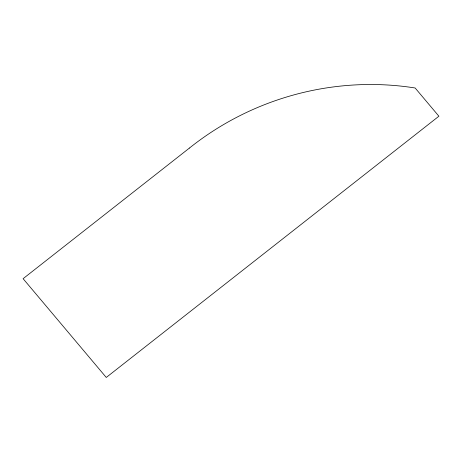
<?xml version="1.0" encoding="UTF-8"?>
<svg xmlns="http://www.w3.org/2000/svg" width="462" height="462" viewBox="0 0 462 462"><rect width="100%" height="100%" fill="white"/><g stroke="black" fill="none" stroke-linecap="round" stroke-linejoin="round"><path stroke-width="0.69" d="M189.42 148.065L23.1 278.684L106.26 377.454L438.9 116.216L415.142 87.994A276.784 262.324 -19.4 0 0 189.42 148.065"/></g></svg>
